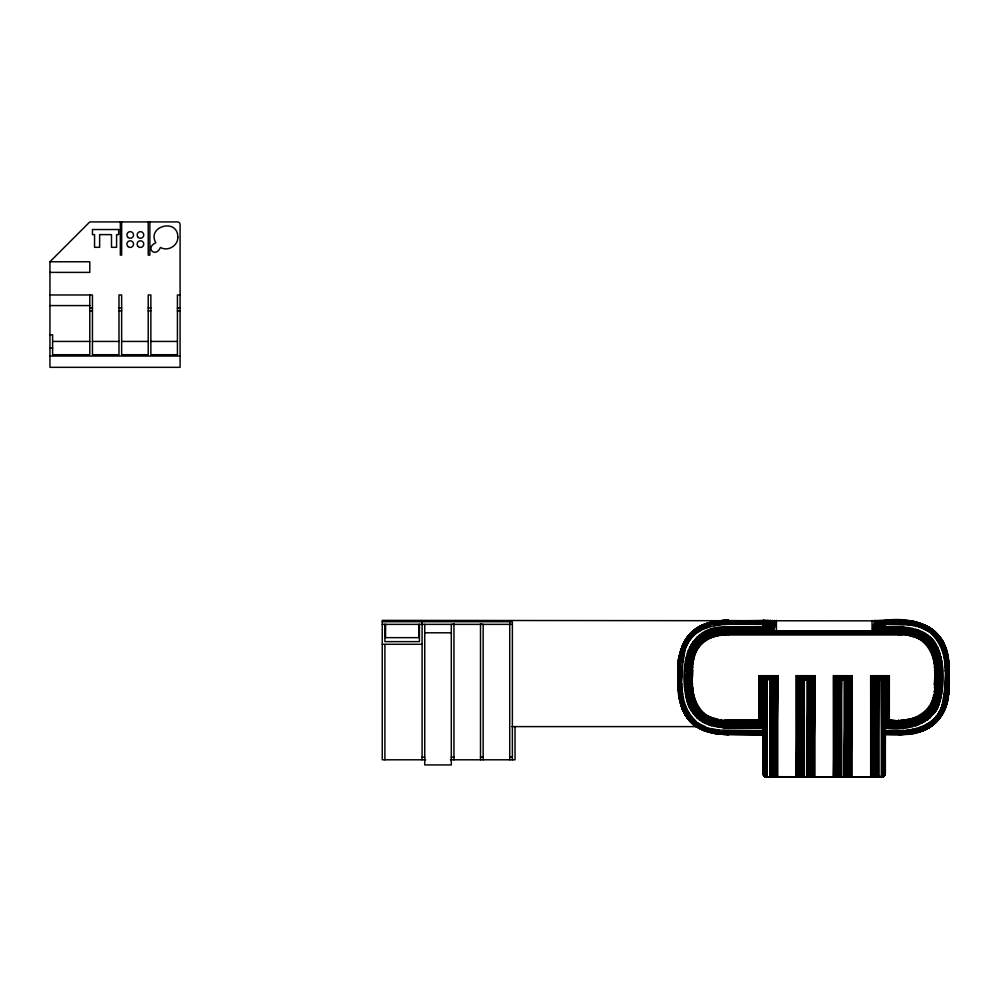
<?xml version="1.0" encoding="UTF-8"?>
<svg xmlns="http://www.w3.org/2000/svg" width="999" height="999" viewBox="0 0 999 999"><rect width="100%" height="100%" fill="white"/><g stroke="black" fill="none" stroke-linecap="round" stroke-linejoin="round"><path stroke-width="1.5" d="M681.143 703.708L678.858 689.023L678.858 665.921L678.683 689.035C677.759 670.217 676.323 647.664 690.721 633.054C700.549 623.176 715.184 620.354 728.621 620.379L728.621 623.438C692.057 619.705 676.373 652.147 681.056 684.115C676.872 711.713 701.186 735.564 728.621 731.942C691.733 736.688 675.361 702.859 680.394 670.841C676.798 643.019 700.811 619.018 728.621 622.602L763.149 622.627L728.621 621.94C691.246 617.457 674.263 651.435 679.482 684.115C675.724 712.412 700.336 737.025 728.621 733.266L763.149 733.266M693.855 707.167C686.475 690.921 687.699 671.403 690.809 654.445C688.111 670.716 686.763 688.373 692.27 704.233L689.472 705.419L688.049 704.357C678.221 672.577 684.153 624.113 727.484 627.035L763.149 627.097L728.621 627.959C695.704 624.987 680.931 655.332 685.888 684.115C682.742 708.428 704.307 729.994 728.621 726.847L763.149 726.847L728.621 726.585C704.432 729.37 683.378 708.303 686.151 684.115L685.014 689.76L686.251 692.831L685.464 694.005L686.95 697.102L686.176 697.939M689.46 691.832L689.223 663.124L693.181 663.423C693.431 645.092 711.388 633.179 728.621 634.989L898.588 634.989C927.834 632.005 938.685 659.228 934.44 684.115C937.674 710.464 912.749 724.362 889.297 719.967L889.297 675.711L870.703 675.711L870.703 777.072L775.361 776.685M686.151 684.115C684.24 708.303 704.445 728.508 728.621 726.585L763.149 726.81L728.621 726.223C696.291 728.171 682.23 699.4 687.012 670.841C684.727 647.24 704.869 626.673 728.621 629.445L763.149 629.645C742.157 631.243 715.634 624.575 698.226 640.409C690.446 648.363 687.787 660.014 688.224 670.841C685.476 647.752 705.531 627.697 728.621 630.431L763.149 630.569L728.621 630.606C712.062 629.407 694.08 638.723 690.521 655.943C693.93 638.723 712.299 629.894 728.621 631.093L724.774 631.356L728.621 631.568C691.008 628.796 685.002 666.795 690.346 695.641M690.147 667.045C685.489 692.956 696.603 726.448 728.621 722.177L761.425 722.227L761.837 678.371L761.787 722.602L728.621 722.389L761.425 722.227L761.787 678.333L775.137 678.333L774.762 777.072L774.762 678.696L762.15 678.696L762.15 722.964L762.424 678.97L762.15 722.964L728.621 722.964C706.555 725.049 687.337 706.405 690.047 684.115C685.726 657.192 697.714 629.757 728.621 632.267C698.538 629.52 686.063 658.378 689.785 684.115C687.075 706.518 706.405 725.361 728.621 723.189L762.449 723.264L720.966 722.989L713.298 721.515L705.794 718.531M690.446 687.899L690.446 667.07M775.087 777.072L775.499 677.971L775.499 777.072L777.759 777.072L777.759 675.711L759.165 675.711L763.149 679.695L763.149 773.089C763.373 780.157 773.463 776.073 777.759 776.81L875.087 777.072L874.949 679.695L874.787 777.072L874.687 679.695L870.703 675.711L870.778 777.072L871.777 676.785L871.79 777.072L872.402 677.409L872.452 777.072L872.814 677.809L887.199 677.809L887.549 721.715C912.237 726.186 939.485 712.412 936.2 684.115C940.858 659.015 928.146 629.77 898.588 633.241L728.621 633.279C699.05 629.732 686.388 659.053 691.021 684.115C688.373 705.719 707.03 724.375 728.621 721.728L761.325 722.127L761.425 677.971L760.913 721.715L728.621 721.728C698.925 726.111 685.988 695.791 690.559 670.841C688.136 649 706.78 630.344 728.621 632.779L898.588 632.779C927.522 628.433 942.282 659.39 937.112 684.115C940.633 713.398 911.975 727.409 886.625 722.639C906.63 726.011 933.815 719.33 936.45 695.529C938.298 676.56 941.795 652.172 924.912 638.648M693.181 663.423C688.598 689.697 694.967 723.276 728.621 719.967L759.165 719.967L759.228 675.761L777.697 675.761L776.66 777.072L776.673 676.798L759.165 675.711L759.165 719.967L763.149 723.95L728.621 723.95C693.768 727.122 684.352 695.254 688.348 666.595M762.449 678.995L762.424 723.226L728.621 723.239C698.338 726.598 684.74 696.815 689.51 670.841L689.36 684.115C688.761 668.468 687.911 648.651 702.172 638.523M767.132 679.695L767.132 777.072L764.46 776.348L763.236 774.175L763.149 734.577L719.642 734.14L709.502 732.317L698.913 728.084L705.656 731.118L719.642 734.14L763.935 734.577M764.035 775.811C768.006 776.41 761.663 776.061 763.149 773.164L763.236 679.695L763.261 774.163L765.034 776.673L764.51 679.695L764.847 776.585L767.132 777.072L767.057 679.695L766.046 776.972L767.132 777.072L765.296 776.785L765.396 679.695L765.783 776.935L767.132 777.072M763.286 774.45L763.398 679.695L763.423 774.837L764.697 775.511L764.41 774.824M765.022 774.824L763.386 774.799L763.873 679.695L763.873 775.748L764.148 679.695L764.148 776.073L764.51 679.695M763.873 679.695L763.723 775.511M771.54 777.072L771.553 679.695L770.916 777.072L773.438 777.072L773.526 679.695L773.526 777.072M769.792 679.695L769.792 777.072L772.09 777.072L772.052 679.695L772.414 777.072L772.452 679.695L773.051 777.072L773.076 679.695L773.301 777.072L773.326 679.695M724.799 723.301L762.911 723.713L762.874 679.407L774.05 679.407L774.013 777.072L774.213 679.245M774.762 678.696L774.462 777.072L774.25 679.208L762.674 679.208L762.699 723.513L728.621 723.513L763.149 723.95L763.011 679.557M774.462 777.072L774.5 678.97L762.424 678.97M759.228 675.761L776.673 676.798L775.998 777.072L776.011 677.459L775.586 777.072L772.926 776.685M812.674 777.072L812.674 677.971L798.975 678.333L798.563 777.072L798.601 677.971L812.786 677.859L812.674 777.072L813.186 677.459L798.051 677.409L797.464 777.072L797.414 676.785L814.934 675.711L814.934 777.072M800.574 777.072L800.424 679.695L800.424 777.072M801.023 777.072L801.048 679.695M802.559 777.072L802.572 679.695L802.11 777.072L802.097 679.695L802.047 777.072L801.685 679.695L801.648 777.072L800.798 679.695L800.773 777.072L800.586 679.695M803.221 679.695L802.597 777.072L803.184 679.695L803.221 777.072L804.245 679.695L804.307 777.072L804.307 679.695M808.728 777.072L808.728 679.695L808.091 777.072L808.066 679.695L806.967 777.072L806.967 679.695M810.514 679.695L810.501 777.072L810.264 679.695L810.226 777.072L809.952 679.695L809.952 777.072L809.64 679.695L809.602 777.072L808.728 679.695M813.174 777.072L813.848 676.798L813.835 777.072L814.934 675.711L796.34 675.711L800.324 679.695L811.088 679.557L799.862 679.22L799.862 777.072L799.862 679.22L811.4 679.245L811.2 777.072L811.238 679.407L799.887 679.245L811.4 679.245L814.884 675.761L796.34 675.711L796.34 777.072L797.414 676.785L813.573 677.072L813.174 777.072L813.186 677.459L798.089 677.459L798.089 777.072L798.551 677.921L812.674 677.971L812.262 777.072L812.312 678.333L798.975 678.333L798.975 777.072M811.65 678.995L811.4 777.072L811.438 679.208L799.625 678.995L799.612 777.072L799.625 678.995L811.675 678.97L811.65 777.072L811.95 678.696L799.337 678.708L799.337 777.072L799.612 678.97L811.95 678.696L811.95 777.072L812.274 678.371L812.262 777.072M849.849 777.072L849.962 677.859L836.151 678.333L835.738 777.072L835.788 677.971L849.962 677.859L849.849 777.072L850.374 677.459L835.226 677.409L834.652 777.072L834.602 676.785L851.023 676.798L851.011 777.072L852.122 675.711L852.122 777.072M837.037 777.072L837.037 679.22L848.413 679.407L848.376 777.072L848.576 679.245L837.037 679.22L836.787 777.072L836.812 678.995L849.125 678.696L849.125 777.072L849.45 678.371L836.151 678.333L836.151 777.072M837.249 777.072L837.462 679.645L833.528 675.711L833.528 777.072L834.602 676.785L850.748 677.072L850.361 777.072L850.374 677.459L835.276 677.459L835.264 777.072L835.726 677.921L849.862 677.971L849.45 777.072L849.487 678.333M837.424 777.072L837.374 679.557M841.495 679.695L841.495 777.072L841.42 679.695L840.396 777.072L840.409 679.695L839.784 777.072L839.784 679.695L839.285 777.072L839.285 679.695L839.235 777.072L838.86 679.695L838.823 777.072L837.974 679.695L837.949 777.072L837.761 679.695L837.599 777.072L837.512 679.695L848.276 679.557L837.037 679.22M845.903 777.072L845.903 679.695L845.279 777.072L845.254 679.695L844.155 777.072L844.155 679.695M847.689 777.072L847.689 679.695M833.603 777.072L833.528 675.711L852.122 675.711L848.226 679.595L837.412 679.595L848.139 679.695L848.226 777.072L848.376 679.445M848.85 678.97L848.825 777.072L849.125 678.696L836.525 678.708L836.513 777.072L836.787 678.97L848.85 678.97L848.576 777.072L848.226 679.595L837.462 679.645L848.139 679.695M848.576 777.072L848.613 679.208L836.812 678.995L836.787 777.072M937.524 696.565L938.186 692.494C936.962 718.993 907.504 727.959 885.364 723.913L889.235 720.029L889.297 675.711L885.314 679.695L885.401 723.863L902.447 723.713L914.023 721.665L902.422 723.301L886.013 723.264L902.397 722.864L887.037 722.227L887.037 677.971L873.338 678.333L872.914 777.072L872.964 677.971L887.037 677.971L887.137 722.127C912.474 727.21 939.897 712.899 937.074 684.115C942.007 658.466 928.608 628.796 898.588 632.267L724.824 632.367M898.588 722.964L886.313 722.964L886.001 678.995L873.963 678.97L873.975 777.072L873.963 678.97L886.313 678.696L886.313 722.964C902.696 724.2 924.038 723.476 932.829 706.842C939.634 692.132 938.585 675.037 937.05 659.29M874.6 777.072L874.55 679.557L885.351 679.645L885.201 774.163C882.629 778.109 884.252 776.71 885.314 773.089L885.451 679.557L874.412 679.407L874.437 777.072L874.774 679.695M875.249 777.01L877.497 777.01L877.584 679.695L876.96 777.072L876.935 679.695L876.46 777.072L876.048 679.695L876.011 777.072L875.411 679.695L875.386 777.072L875.161 679.695L875.536 776.685M881.33 777.072L882.129 777.022L882.429 679.695L882.679 776.935L883.091 679.695L883.166 776.785L883.591 679.695L883.591 776.598L881.33 777.072L881.33 679.695L882.129 777.022L881.255 777.072L884.864 775.286L885.064 679.695L885.052 774.787L883.591 776.598L882.267 776.51M883.441 774.824L885.077 774.799L885.164 734.577L885.314 773.089L884.927 775.187L884.877 679.695L884.864 775.286L882.542 776.31L884.202 776.073L884.315 679.695M885.164 774.45L885.226 679.695M873.338 777.072L873.338 678.333L886.675 678.321L886.675 722.602L902.384 722.602M887.199 677.809L887.137 722.127L898.588 722.065L887.549 721.715L887.549 677.459L887.936 721.34C902.384 722.826 920.154 722.527 929.719 709.652C938.548 697.327 936.288 681.256 936.775 667.057M898.588 632.779C928.783 630.144 941.383 658.041 935.801 684.115C939.447 710.838 911.937 726.66 888.211 721.053L888.211 676.798L889.235 720.029C912.574 726.735 938.773 709.789 935.526 684.115C940.708 659.24 927.821 630.169 898.588 633.641L724.862 632.979M935.701 687.836L935.701 667.12M936.862 670.841L936.862 684.115L937.074 667.045M937.074 687.911C937.074 672.489 939.822 653.821 927.759 641.658C920.116 634.003 908.928 632.255 898.588 631.768L724.799 631.868L728.621 631.768C706.243 629.595 687.374 648.463 689.56 670.841L689.647 667.02L689.273 687.961C688.86 671.266 686.4 649.762 701.535 638.199M702.384 633.141L704.969 636.226L717.07 632.392L728.621 631.256L902.422 631.668L898.588 631.73C917.457 630.032 936.875 643.194 937.249 663.186C938.411 682.055 940.896 707.617 921.528 718.668M918.88 634.153L906.98 631.106L885.314 630.756L902.809 631.056L914.959 633.091L924.175 637.437L931.143 643.818L936.3 654.52L938.186 666.982L937.999 692.469L935.151 704.357L937.986 692.032L938.561 666.62L936.525 654.445L931.23 643.756M937.936 666.995L938.186 687.974L936.338 700.499L937.761 691.808M902.921 726.073L885.314 726.223C900.611 727.16 918.556 727.497 930.319 715.871C941.957 704.108 941.47 686.151 941.32 670.841C944.704 637.961 913.935 623.101 885.314 628.146C901.81 627.959 922.102 627.584 933.128 642.32C943.031 655.544 940.808 673.051 941.358 688.498C942.744 719.829 912.199 732.567 885.314 727.934C904.37 728.021 926.935 726.073 937.636 707.879C944.917 688.024 945.504 663.923 936.288 644.605C926.173 626.997 903.246 625.973 885.314 627.022L902.946 628.496L885.314 629.233C900.424 628.933 918.193 627.996 929.807 639.647C941.233 651.286 940.758 669.018 940.696 684.115C944.155 716.171 912.924 730.843 885.314 726.835L902.971 726.885L904.232 727.734L907.304 726.498L908.478 727.272L911.575 725.798L912.412 726.573M885.314 733.853C902.459 734.04 922.601 734.228 935.713 721.266C948.813 708.166 948.451 687.999 947.739 670.841C950.836 633.915 918.406 616.146 885.314 622.602C902.022 622.964 921.765 622.065 934.589 634.865C947.339 647.689 946.715 667.407 946.153 684.115C950.598 720.941 917.182 736.688 885.314 732.342L898.588 732.692M936.051 633.403C949.187 646.59 948.9 666.845 948.351 684.115C948.825 666.907 948.9 646.703 935.913 633.553C922.764 620.466 902.534 620.741 885.314 621.078L903.521 620.891L382.255 620.379L382.255 759.802L425.624 759.802M884.652 734.577C903.171 735.227 925.736 735.202 938.71 719.455C950.973 704.582 949.025 683.84 948.675 665.921C950.037 630.107 916.657 615.734 885.314 620.379L885.164 631.006L885.226 620.379L884.989 631.006L885.002 620.379L884.739 631.006L884.902 620.379L884.477 631.006L884.365 620.379L884.053 631.006L883.815 620.379L883.815 631.006L883.64 620.379L883.203 631.006L882.991 620.379L882.991 631.006L882.766 620.379L882.267 631.006L881.98 620.379L881.98 631.006L881.705 620.379L881.106 631.006L880.893 620.379L880.906 631.006L880.506 620.379L879.782 631.006L879.545 620.379L879.557 631.006L878.945 620.379L878.196 631.006L877.859 620.379L877.859 631.006L876.997 620.379L876.273 631.006L875.661 620.379L874.05 631.006L874.674 620.379L872.04 631.006L872.04 620.379M949.025 668.855L948.463 694.455L948.538 665.921L944.929 666.121C947.239 683.915 947.601 705.794 934.265 719.817C921.515 732.392 901.91 731.855 885.314 731.718L903.383 731.83L885.314 731.53L903.371 731.405L908.004 730.069M946.165 670.841C949.412 643.381 926.073 620.004 898.588 623.276L898.588 620.379C917.094 619.492 938.298 627.572 944.954 646.216C950.099 659.69 949.45 675.524 948.538 689.048C948.226 633.304 950.524 685.314 947.514 698.925M687.012 670.841C683.965 646.79 704.969 626.835 728.621 628.733L763.149 628.733L724.312 629.245L763.149 629.233L728.621 629.233M689.76 663.186L689.447 687.949M690.147 687.911L689.884 667.032L689.647 687.936M680.918 666.033L681.056 670.841L678.171 670.841C681.643 625.399 675.699 691.845 679.407 698.513C681.168 708.853 686.101 719.168 694.817 725.361L696.59 721.79C676.997 704.258 680.631 673.651 685.002 650.324C694.617 617.207 738.024 624.825 763.149 624.288L728.621 623.276C701.036 619.068 677.172 643.418 680.794 670.841L680.531 666.008M763.398 679.695L763.261 774.163L763.149 734.577L728.621 734.49L713.823 733.041M765.783 776.935L766.008 679.695L766.046 776.972L764.872 776.598L764.922 679.695L764.922 776.623L766.033 776.985M773.863 777.072L774.462 678.995M797.427 777.072L797.714 677.072L813.573 677.072L798.051 677.409L812.786 677.859L798.451 677.809L798.089 777.072M811.4 679.245L800.286 679.645L800.074 777.072L800.074 679.432L800.236 777.072L800.236 679.595L811.051 679.595M810.701 679.695L810.713 777.072L810.863 679.695L800.286 679.645M834.615 777.072L834.889 677.072L850.748 677.072L835.226 677.409L849.962 677.859L835.626 677.809L835.264 777.072M871.79 777.072L872.077 677.072L887.924 677.072L888.211 721.053L902.322 721.228M873.963 678.97L873.688 777.072L873.7 678.708L886.313 678.696M884.839 775.349L884.727 734.577L884.952 774.025M948.788 663.848C947.801 650.986 943.243 637.412 932.404 629.607L930.618 633.166C950.211 650.749 946.59 681.306 942.219 704.632C935.626 728.895 906.468 732.567 885.314 730.719L898.588 731.53L903.321 730.456L903.521 734.39C926.535 735.501 947.939 717.569 948.451 694.005L944.579 693.331M937.861 684.115L937.861 670.841L937.774 687.949L938.186 670.841M940.546 688.461L940.309 670.841C940.271 685.863 941.008 703.533 929.557 715.109C917.994 726.635 900.324 725.686 885.314 725.674L898.588 725.836L885.314 726.186C900.411 726.323 918.143 726.748 929.782 715.346C941.395 703.721 940.646 685.951 939.984 670.841C943.493 639.522 912.562 624.063 885.314 629.645C901.26 629.382 921.078 629.183 931.83 643.306C940.534 654.957 939.647 670.391 939.197 684.115C942.144 715.821 912.824 729.432 885.314 724.425C906.056 727.347 934.527 721.415 937.824 696.628C939.822 676.223 942.994 648.413 922.477 635.926M906.967 631.243L885.314 630.531L902.859 630.132L885.314 630.007C901.223 629.932 920.928 629.22 931.642 643.443C941.208 656.331 939.023 673.363 939.072 688.373M902.884 629.57L898.588 629.645C930.668 626.922 944.18 656.256 939.747 684.115C941.345 716.583 913.935 729.233 885.314 724.675L902.834 724.6L885.314 724.949L902.884 725.386L885.314 725.274C902.497 726.048 924.724 725.661 934.265 708.441C937.674 702.322 939.147 695.341 939.572 688.398C941.845 683.004 935.426 666.957 942.257 666.408L942.269 688.561M937.949 635.202C924.949 620.616 903.371 620.104 885.314 621.378C919.117 617.345 950.861 632.567 947.789 670.841C952.372 704.632 936.7 736.4 898.588 733.316L903.471 733.453L885.314 733.578M688.523 688.348L688.898 662.449M728.621 633.279C707.292 631.418 688.736 649.225 691.42 670.841L691.121 667.095L690.771 687.886M775.998 777.072L776.398 677.072L760.526 677.072L760.251 721.053L728.621 721.053C695.379 724.4 688.361 693.606 690.771 667.082M872.452 777.072L872.914 677.921L872.914 777.072M936.2 670.841L936.088 687.861L936.088 667.095M936.775 687.899L936.45 667.07M937.624 691.795L937.774 667.007M939.16 650.599L937.736 649.55L934.939 650.724L937.999 662.499L938.561 688.336L938.698 666.62L937.661 658.391M939.697 670.841L939.31 666.583L939.31 688.386L939.859 666.545L938.236 666.645L938.561 688.336M940.196 670.841L940.146 684.115L940.184 666.533L939.859 688.411M898.588 731.942L885.314 731.942C902.122 732.979 921.952 733.066 934.839 720.391C947.639 707.504 947.127 687.662 946.827 670.841C950.486 633.878 917.794 617.632 885.314 622.602C902.234 622.002 922.164 621.378 935.114 634.34C947.914 647.29 947.576 667.207 947.327 684.115C951.485 721.453 917.931 737.974 885.314 733.216M947.664 688.998C948.126 670.404 950.074 648.151 935.738 633.716C922.639 620.716 902.472 620.966 885.314 621.103C902.497 620.479 922.876 619.068 936.275 633.179M902.309 633.728L728.621 633.903C697.901 630.556 686.001 662.624 692.894 687.774L688.948 687.974L688.661 666.62L688.536 670.841M765.396 679.695L764.922 776.623L766.183 776.51M839.784 777.072L840.371 679.695M876.96 777.072L877.547 679.695M937.736 670.841L937.661 684.115L937.561 667.02M935.539 670.841L934.977 663.448L933.478 659.952L937.362 659.228L938.423 670.841L938.186 687.974L938.261 666.982L937.362 659.228L933.216 647.227L925.574 638.423L927.984 635.264L923.8 633.616L922.352 631.793L919.917 631.705L919.13 630.381L915.833 630.232L914.959 633.091L906.505 631.443L885.314 630.918L885.301 620.379L885.314 631.006L902.809 630.981L720.267 631.243M906.006 635.389L906.305 631.43L898.588 631.093C911.862 630.694 926.972 635.127 933.466 647.727C937.137 654.832 938.498 662.899 938.423 670.841C942.694 674.375 932.779 693.356 940.958 692.844L941.82 693.493L940.259 697.127L937.162 696.503M944.929 708.791L942.107 707.667L942.219 704.632L943.655 703.096L943.83 698.226L947.751 699.038L948.463 694.005C947.289 706.443 941.732 718.793 931.43 726.136L934.065 724.125C945.603 714.485 949.162 698.513 949.05 684.115C949.3 667.557 949.887 648.339 938.186 635.014L934.465 631.256M850.361 777.072L851.023 676.798L833.528 675.711L852.06 675.761M938.323 692.507L939.072 666.595L939.197 684.115L939.147 670.841M948.9 689.447L948.863 665.908L946.577 650.986M723.751 733.191L728.621 733.016C690.746 736.101 674.999 704.47 679.882 670.841C675.886 642.669 700.561 618.294 728.621 621.94L763.149 621.74L728.621 621.64C699.999 617.394 675.786 642.569 678.933 670.841C675.274 642.195 700.049 617.582 728.621 621.078L763.149 621.103L723.713 620.891L713.898 622.04M724.899 721.228L760.526 721.34L760.913 677.459L760.251 721.053L728.621 720.903C696.465 724.025 687.974 693.094 691.508 667.12M760.913 721.715L724.887 721.615L760.913 721.715L761.325 677.859L775.599 677.859L775.836 777.072M796.478 777.072L797.414 676.785M833.653 777.072L834.602 676.785M870.841 777.072L871.777 676.785M947.364 665.983C947.239 684.34 949.162 706.368 935.089 720.641C922.139 733.428 902.222 733.166 885.314 732.692L903.446 732.891M770.891 679.695L769.917 777.072L770.891 679.695L770.429 776.685M776.66 777.072L777.759 675.711L773.775 679.695L773.438 777.072M807.092 777.072L808.066 679.695M813.835 777.072L814.884 675.761M840.396 777.072L841.358 679.695M844.28 777.072L845.254 679.695M878.546 679.695L877.584 777.072L880.331 776.685M878.67 679.695L878.67 777.072L878.596 679.695L878.021 776.685M938.898 670.841L938.698 688.348L938.873 666.608L938.873 688.361M678.433 664.16L678.171 670.841C680.756 645.516 673.9 669.093 681.343 666.058C676.373 700.012 688.686 734.602 728.621 731.693L763.149 731.693L723.838 731.405L723.688 734.39L713.711 733.278L714.522 729.357L709.64 729.183L694.705 721.44M690.509 670.841L690.346 684.115L690.147 670.841M690.509 684.115L691.021 670.841M691.845 670.841L691.508 687.849M763.523 774.824L763.149 773.089L763.785 773.089M936.7 684.115L936.712 670.841M941.308 684.115L941.358 666.458L942.207 665.209L940.971 662.137L941.745 660.951L940.271 657.854L941.046 657.03M684.939 666.408L684.877 670.841L685.863 666.458L684.952 665.996L686.251 662.112L685.401 661.463L686.95 657.829L690.059 658.466M678.608 670.841L679.844 656.056L682.629 646.303M763.149 724.675L728.621 724.675C693.706 727.409 683.778 695.529 688.149 666.583M688.149 688.361L688.224 684.115M937.437 684.115L937.337 667.032L937.337 687.924L937.437 670.841M947.951 693.955L948.163 665.946M947.789 684.115L947.926 665.958L948.363 689.035M678.433 665.908L678.321 670.841L678.683 665.921M679.844 665.983L679.732 670.841L679.557 665.958M728.621 720.903L759.228 720.029L760.251 676.798L759.165 719.967M938.173 684.115L937.936 687.961M946.303 688.923L947.164 670.841L947.277 684.115L947.489 670.841L947.364 688.985M948.163 689.023L948.288 684.115C951.947 712.849 927.159 737.225 898.588 734.015L914.497 733.079M678.546 665.908L678.408 670.841C678.234 656.468 681.655 640.409 693.144 630.831L695.217 634.303M941.358 666.458L940.933 688.473M948.363 665.933L948.675 689.048C949 672.265 950.436 653.97 941.37 639.26L938.024 641.395L940.084 642.956L940.334 645.529L942.132 647.34L941.707 648.863L943.68 651.935L946.553 651.123L947.714 656.043L943.768 656.331M679.844 688.973L679.482 684.115C675.112 712.737 700.386 736.962 728.621 733.815C715.396 733.828 701.011 731.081 691.308 721.415M724.3 628.883L763.149 628.783L728.621 628.371C704.432 625.586 683.366 646.653 686.151 670.841C684.228 646.653 704.445 626.448 728.621 628.371L763.149 628.121L728.621 627.959L724.2 627.172L724.425 631.193L763.149 631.006L763.298 620.379L763.236 631.006L763.473 620.379L763.461 631.006L763.723 620.379L763.561 631.006L763.985 620.379L764.098 631.006L764.41 620.379L764.647 631.006L764.647 620.379L764.822 631.006L765.259 620.379L765.471 631.006L765.471 620.379L765.696 631.006L766.196 620.379L766.483 631.006L766.483 620.379L766.757 631.006L767.357 620.379L767.569 631.006L767.557 620.379L767.944 631.006L768.681 620.379L768.918 631.006L768.905 620.379L769.517 631.006L770.266 620.379L770.604 631.006L770.604 620.379L771.465 631.006L772.19 620.379L772.801 631.006L774.412 620.379L773.788 631.006L776.423 620.379L776.423 631.006M763.149 630.007L724.337 629.57L763.149 629.695L728.621 629.745C705.169 626.985 684.765 647.377 687.524 670.841C685.227 647.489 705.232 627.272 728.621 630.007L763.149 630.007L724.387 630.556L763.149 630.756L724.4 630.731M686.251 662.112L689.223 662.487L688.698 670.841L688.761 666.62L685.863 666.458M682.28 646.166L685.876 639.21L690.833 633.029L683.041 644.355L679.482 655.993L682.28 646.166L685.102 647.29L685.002 650.324L683.553 651.86L683.391 656.743L679.52 656.006L678.771 660.951L681.018 649.675L686.201 638.598L693.905 630.219L699.35 626.798M686.663 688.448L686.675 666.508M689.485 649.512L692.282 650.699L690.921 654.482L688.024 653.596L688.161 650.299L689.485 649.512L689.572 647.077L691.408 645.641L693.044 641.445L696.203 643.856L693.993 647.115L691.408 645.641L691.183 644.168M937.724 705.444L937.636 707.879L934.165 713.511L931.006 711.101L934.927 704.27L937.724 705.444L939.048 704.657L939.197 701.36L936.288 700.474M678.858 670.841L679.058 665.933M687.524 684.115C684.765 707.579 705.157 727.984 728.621 725.224C705.157 727.384 685.351 707.579 687.524 684.115C684.078 707.879 705.219 728.009 728.621 725.724L763.149 726.198L724.287 726.073M938.273 687.974L938.423 684.115L938.273 687.974L934.365 687.437M939.747 684.115L939.572 688.398L939.784 670.841M723.688 734.39L763.149 734.327M763.149 732.854L728.621 732.854C700.861 736.138 675.998 712.212 680.394 684.115M690.047 684.115L689.884 687.936L689.51 670.841M947.04 666.008L947.04 688.96M688.323 670.841L688.523 666.608M937.999 692.469L938.198 688.323L941.358 688.498L942.257 688.96L940.958 692.844M688.636 670.841L688.848 666.633M689.26 670.841L689.447 667.007M686.513 684.115L687.025 688.423L687.225 684.115L687.349 688.411L687.649 666.558M901.91 635.064L902.447 631.243L898.588 631.081L902.447 631.168M903.496 621.266L903.133 624.475L898.588 624.288L903.371 623.551L885.314 623.264L903.421 622.752M948.8 684.115C949.537 704.495 940.171 727.347 918.443 732.105M680.531 688.935L680.794 684.115L680.918 688.91M716.246 722.689L715.609 725.786L719.243 727.347L719.904 726.498L723.776 727.784L724.425 723.726L712.25 721.865L711.3 725.674L723.776 727.784L763.149 727.934L724.263 726.46M907.317 628.471L903.433 627.172L902.796 631.243L906.942 631.43L907.966 627.609L911.6 629.17L910.963 632.267M946.69 666.021L946.153 684.115L949.05 684.115M684.814 685.264L684.877 684.115L692.769 684.115M942.257 666.408L941.483 684.115L942.407 669.705M679.882 670.841C676.61 642.856 700.524 618.631 728.621 622.265L723.776 622.065L763.149 622.152M689.273 667.007L689.185 684.115L689.223 662.487L690.883 654.47M689.347 691.845L689.922 695.716L692.782 695.179L694.567 698.576L690.759 699.637L689.21 692.457L688.948 666.982L691.932 667.145C694.58 675.012 689.485 683.728 693.206 691.408L689.273 691.845L688.636 684.115L689.697 696.54M935.289 687.811C932.641 679.944 937.736 671.228 934.015 663.561L937.949 663.111L938.448 688.336L938.561 666.62L938.511 670.841M691.121 687.861L691.932 667.145L692.844 667.532M685.888 670.841L686.276 666.483M898.588 620.466L908.928 620.978L885.314 620.479C902.309 620.167 921.915 619.692 935.339 631.955M915.833 630.232L915.921 629.283M940.184 688.436C946.028 659.278 933.391 625.624 898.588 628.733L902.909 629.245M723.813 731.83L728.621 731.693L728.621 734.577L713.786 733.229L704.033 730.244M723.288 734.427L728.621 734.577L718.293 733.99L719.405 730.107L763.149 730.594L728.621 731.53M923.064 625.012C920.304 624.013 906.905 616.333 907.804 624.85L885.314 624.363L898.588 624.288M686.513 670.841L687.025 666.52M719.904 726.498L720.279 723.438L716.208 722.864M908.478 620.978L923.176 624.712L922.402 628.433L932.517 633.516M689.447 663.149L692.344 651.635M687.999 643.381L688.398 640.821L685.876 639.21L687.412 637.05L690.958 638.811L691.296 636.912M944.892 708.778L944.18 710.614C953.695 679.295 944.892 712.387 941.333 715.746L938.823 714.135L939.21 711.575M689.035 662.462L691.945 650.549M689.223 662.924C690.059 647.901 701.148 634.377 716.233 632.092L714.809 628.383M936.475 699.587L937.986 692.032M684.952 688.548L685.739 684.115L685.863 688.498L684.952 688.548L684.877 684.115M938.173 719.992L935.913 718.044L936.263 716.146L939.834 717.931L939.21 718.843M885.052 774.437L884.952 734.577L885.226 774.188M906.305 631.48L910.176 632.055L909.452 635.913C923.925 635.464 934.29 649.962 934.977 663.448L933.853 662.025M700.499 630.556L699.288 626.685L692.782 631.231C702.584 622.727 716.046 620.491 728.621 620.379C717.744 620.516 706.38 622.065 697.052 628.059L699.175 631.405L700.749 629.345L703.308 629.095L705.119 627.297L706.643 627.722L709.715 625.749L708.903 622.877L721.628 620.641M926.71 724.4L927.921 728.271L932.367 725.386L929.507 722.614L928.571 724.375M710.127 638.149L710.364 637.037L707.579 639.348L705.506 635.963L709.69 634.028M917.094 716.807L917.969 720.741L910.976 722.864L911.575 725.798M941.358 688.498L942.344 684.115L934.44 684.115M686.201 638.598L681.018 649.675L679.52 656.006L680.694 651.048L683.553 651.86L683.965 653.97M684.49 641.47L687.15 642.919L686.213 647.027L685.102 647.29M938.161 719.979L942.619 713.436L940.059 712.037L940.996 707.929L942.107 707.667M690.334 659.352L691.221 655.506M936.163 699.487L937.05 695.641M708.378 630.269L707.329 631.693L708.491 634.44L712.299 633.129L711.675 629.183M915.546 725.786L915.796 724.737M680.007 656.093C682.305 636.713 699.712 622.34 718.818 621.478M947.214 698.863C945.079 712.462 936.225 725.199 923.014 729.969L913.386 733.278L913.111 729.295M947.701 698.963L946.528 703.92L943.655 703.096L943.243 700.986M706.967 638.623L705.269 640.746L703.758 640.671L701.947 638.224L696.091 644.268L698.426 645.991L697.777 648.676L696.403 649.2L693.731 647.752L698.751 640.983L705.531 636.001M918.83 724.7L919.879 723.264L918.73 720.516L917.532 720.928C927.209 717.507 934.29 708.89 936.687 699.013L931.23 710.764L928.783 708.965L929.445 706.281L930.818 705.756L933.491 707.205L928.471 714.023L917.969 720.741L906.93 723.526L907.304 726.498M689.785 638.811L689.148 641.395L688.398 640.821M937.437 716.146L938.073 713.573L938.823 714.135M936.65 700.586L937.661 696.603M882.766 776.073L884.315 776.073L884.003 679.695L883.965 776.373L870.703 776.985L873.089 776.685M724.075 730.481L723.838 731.405L728.621 730.594M682.155 684.115L678.171 684.115L678.771 693.98L682.267 708.741L685.089 707.617L685.501 706.106L683.541 703.034L680.619 703.845C683.291 713.873 689.71 723.026 698.888 728.071C718.144 737.299 690.147 724.725 688.623 719.592C696.191 728.446 707.379 732.829 718.743 733.978M714.11 625.661L713.835 621.728L708.89 622.827M918.393 622.901L917.569 625.774L919.105 627.21L926.51 629.37L927.946 626.748L913.511 621.69L912.699 625.599L917.569 625.774L907.804 624.85M935.014 703.383L936.288 699.537M692.557 650.112L690.521 655.943L694.53 656.43L694.817 652.609L695.379 653.758M680.843 703.783L684.814 714.098L687.349 717.894L690.134 715.034L688.373 714.098M946.478 651.148C944.305 648.039 942.844 634.178 937.462 638.848L937.087 639.922L938.848 640.871M873.014 776.935L775.399 776.822L777.759 776.985M763.461 773.089L763.336 734.577M697.327 636.838L693.793 642.02M711.3 725.674L708.091 724.575L707.292 723.251C708.491 716.445 723.588 727.572 728.621 723.95L720.267 723.526M929.894 718.119L933.428 712.936M884.053 774.824L883.216 776.51L881.205 777.072L883.091 776.81L881.405 777.072M690.833 633.029L692.944 635.139L692.032 637.549L689.035 634.964L689.76 634.115M884.477 774.824L882.542 776.31M936.375 721.927L934.265 719.817L935.176 717.407L935.913 718.044M940.271 657.854L937.337 658.453C935.289 647.827 928.383 637.936 917.931 634.203L916.47 637.924L920.229 638.611L920.753 639.984L923.438 640.646L925.211 638.249L921.677 635.951M703.945 730.456L704.819 726.523L700.711 725.586C697.127 733.753 683.816 713.823 682.267 708.741M703.046 642.419L703.758 640.671L701.573 643.806L696.603 638.798L699.3 635.239L701.61 638.286M924.175 712.537L923.463 714.297L925.261 716.733L926.148 716.071L922.202 718.743L924.837 721.815M934.664 704.844L936.488 699.587L932.679 698.526L932.404 702.347L935.226 703.458L933.441 707.18M712.262 721.815L701.635 716.545L699.799 718.955L696.765 717.619L690.921 710.364L694.018 707.779L696.141 711.088L693.031 713.448L696.578 716.133L696.765 717.619C700.936 721.016 705.731 724.937 711.388 724.725M725.311 719.892L724.774 723.8L728.621 723.95M935.064 650.674L933.203 647.177L936.288 644.605M919.917 631.705L918.743 634.502L913.486 632.742L917.931 634.203M708.478 720.454L701.985 716.758L704.158 713.423L700.911 711.85L696.578 716.133L694.617 715.421M923.438 640.646L923.064 641.533L926.31 643.119L928.521 640.933M723.401 624.512L723.688 620.566L718.768 620.978L718.543 624.949M903.371 731.405L903.808 730.444M692.494 651.698L694.205 648.014M933.153 707.03L934.877 703.321M693.631 635.826L694.73 633.491M934.44 723.726L932.492 721.465L933.59 719.13M692.17 650.649L693.93 647.077M935.276 704.407C927.447 724.225 903.433 725.636 885.314 724.213M878.521 777.072L879.22 776.685M698.651 630.581L697.702 632.342L694.854 629.57M921.415 636.425L920.229 638.611L918.268 638.673M936.138 655.406C932.292 638.536 914.697 630.282 898.588 631.256L728.621 631.256M882.154 777.01L766.308 777.01L767.057 679.695L766.32 777.022L767.619 777.072L764.897 775.811M885.314 730.594L898.588 730.594L898.588 734.577L900.574 734.552L908.453 733.94L908.678 730.007M704.919 718.706L712.162 722.177L720.229 723.85M922.314 636.213L923.8 633.616L925.261 633.403M695.341 634.203L696.628 631.967M930.581 722.989L931.88 720.754M684.702 641.583L686.038 639.323M713.211 637.025L713.91 635.851L710.714 637.936C704.033 632.941 720.316 631.393 709.265 634.265M914.01 717.931C915.746 725.724 903.883 722.801 898.588 724.038L902.821 724.225M715.097 726.635L715.609 725.786M911.6 629.17L912.124 628.321M694.055 647.939L696.291 644.417M933.278 707.092L928.383 713.885M930.618 632.005L928.046 631.356L930.219 628.096L930.831 628.421M696.59 722.964L699.175 723.601L697.002 726.872L699.275 728.209L693.905 724.75M693.718 646.952L695.766 643.531M686.151 639.397L689.185 635.089M941.058 715.571L934.227 723.488M699.799 718.955L699.238 719.692L703.421 721.34L704.869 723.164L707.292 723.251M906.268 722.976L902.447 723.776L885.364 723.913L902.447 723.776L914.11 721.99L921.702 719.005L920.254 716.333L921.952 714.223L923.463 714.297L925.636 711.151L930.606 716.171L927.921 719.717L925.536 716.57M884.315 776.073L884.627 679.695M714.635 718.343L713.723 722.215L707.891 720.192L698.726 713.998L705.544 719.018L713.149 722.04L709.278 720.754L710.751 717.032L706.992 716.345L706.455 714.972L703.783 714.31M912.587 636.625L913.248 635.839L909.627 635.002L898.588 633.903M932.404 629.607L936.375 632.941L934.29 635.164L932.979 635.189M696.428 644.517L705.769 636.438L717.107 632.554M928.196 713.711L930.931 710.539M928.471 714.023L931.23 710.764M692.769 723.688L695.329 720.704L692.931 719.792L690.809 721.902M934.415 631.318L931.88 634.253L934.29 635.164M931.105 711.176L922.314 718.843M724.038 635.139L724.924 634.153L724.762 631.168L728.621 631.006L724.412 630.981L728.621 630.756M898.588 721.066L902.297 720.816L903.171 719.817M703.458 633.591L705.257 631.593L707.329 631.693L711.163 629.345L711.425 630.219M923.75 721.365L921.952 723.363L919.879 723.264L916.058 725.611L914.909 721.827L905.269 723.651M689.098 635.014L690.896 633.079M689.285 635.177L691.071 633.254M716.37 636.201L717.557 635.002L714.173 636.775L713.111 632.979L728.621 630.856L716.221 632.017M910.838 718.756L909.652 719.954L910.201 722.889L917.956 720.691M49.95 261.763L89.785 221.928L177.422 221.928A2.66 2.66 0 0 1 180.082 224.588L180.082 367.332L49.95 367.332L49.95 261.763L89.785 261.763L89.785 272.39L49.95 272.39M928.283 641.133L925.161 638.311L928.446 640.971M902.434 723.463L885.763 723.513L902.409 723.101M925.661 729.432L918.318 732.13L917.507 729.208L920.566 727.235L922.089 727.659L923.913 725.861L926.473 725.611L928.046 723.551L930.131 726.835L927.909 728.234M690.971 633.166L692.894 631.368M692.794 631.243C700.087 624.737 710.127 621.915 719.642 620.854M683.541 703.034L684.315 702.334M942.906 652.622L943.68 651.935M925.124 716.545L928.296 713.81M689.01 719.967L686.613 716.957L689.023 719.967L692.082 717.519M719.405 730.107L715.259 729.507L714.347 730.294L719.193 730.069M911.962 625.449L912.874 624.675L908.029 624.887M937.462 638.848L935.226 637.549L938.061 635.114L939.709 637.175M687.349 717.894L683.216 710.988L680.631 703.983M701.985 716.758L696.678 711.675L693.743 707.23L697.14 705.157L694.829 702.384L692.045 703.483L689.098 690.796M933.466 647.727L930.081 649.8L932.392 652.572L935.401 651.897L928.421 640.996L931.043 643.893L934.19 641.508L930.643 638.823L930.456 637.35L927.409 636.001M692.831 631.293L697.152 628.221M692.994 631.48L695.054 629.832M934.315 723.588L930.069 726.735M719.817 635.576L721.228 634.452L720.903 631.555L721.952 631.306M907.404 719.38L905.981 720.504L906.318 723.401M696.053 710.764L698.451 708.99L698.526 707.479L696.415 705.781M931.018 644.305L928.77 645.966L928.695 647.477L930.806 649.175M932.367 725.386L923.213 730.481M701.46 638.086L704.782 635.901M765.921 776.31L764.71 776.498M702.085 638.411L705.619 636.163M688.336 712.237L684.465 713.448L685.838 715.709L689.185 713.573L687.137 712L686.887 709.44L685.089 707.617M924.937 716.295L914.023 721.665M921.702 719.005L925.236 716.695L914.06 721.802M881.98 776.685L879.894 777.072L881.255 776.685M697.077 628.096L704.732 624.175M697.227 628.334L699.475 627.01M929.994 726.623L918.256 731.905L908.428 733.79M942.744 641.508L938.873 642.719M711.538 717.369L710.389 717.931L714.223 718.206L713.96 719.118L717.769 719.043L717.045 722.901L720.704 723.513M915.683 637.599L916.82 637.025L912.999 636.75L914.06 632.916L910.176 632.055M704.907 636.126L708.466 634.377M922.364 718.93L918.793 720.691L922.252 718.731M922.089 730.918L923.126 730.257L913.323 732.916M715.646 629.158L718.731 627.684L719.917 628.471L720.291 631.43L712.287 633.079L716.233 632.092M699.4 626.897L704.083 624.7M719.917 628.471L722.989 627.222L728.621 628.371M942.132 647.34L944.954 646.216M714.572 625.586L719.105 623.95M908.116 731.006L912.649 729.37M716.196 631.905L708.303 633.99M724.924 634.153L724.974 635.102L728.621 634.053L721.34 635.414L721.228 634.452L717.744 635.951L717.007 632.067L720.891 631.48M885.364 723.913L902.447 723.8L902.297 720.816L909.477 719.005L909.652 719.954L913.049 718.181L913.298 719.105L916.508 717.032L916.857 717.919L919.629 715.609L920.254 716.333M708.928 622.951L704.045 624.6L705.119 627.297M704.133 624.825L718.768 621.053L763.149 620.466M709.29 634.34L720.916 631.668M690.759 699.637L690.034 695.704M936.425 655.332L932.654 656.393L934.427 659.777L933.228 658.591M690.921 710.364L689.385 707.479L689.472 705.419L687.125 701.585L690.871 700.461L694.018 707.779L699.5 714.71L705.544 719.018L706.992 716.345L708.94 716.283M935.838 645.679L937.836 647.477L937.736 649.55L940.084 653.383L936.525 654.445M719.218 624.899L723.85 623.551L728.621 624.288L763.149 624.363M925.224 629.745L926.51 629.37M700.711 725.586L701.997 725.224M888.211 721.053L898.588 720.903L902.247 719.854L902.297 720.816M946.078 651.261L944.604 646.353M879.507 777.01L880.943 777.01M882.417 776.985L883.041 776.835M713.111 632.979L717.007 632.067M902.284 634.153L898.588 634.989L898.588 627.022L885.314 627.097M759.228 720.029L728.621 719.967L724.924 720.816L760.526 721.34M686.95 697.102L689.984 696.49L690.908 700.436M715.259 729.507L709.64 729.183L708.815 732.105L704.732 730.781L713.786 733.229M937.224 658.478L936.3 654.52M898.588 724.425L885.314 724.4L898.588 724.35L911.013 723.051M913.286 732.742L903.496 733.89L885.314 734.115L903.508 734.203L898.588 734.49L885.314 734.327M925.136 643.281L926.31 643.119L925.623 643.793L928.77 645.966L927.01 645.254M702.072 711.675L700.911 711.85L701.598 711.163L698.451 708.99L700.199 709.702M701.947 721.553L703.421 721.34L704.907 718.743L698.688 714.023M686.251 692.831L689.21 692.457L688.698 684.115L688.985 688.323L685.863 688.498M937.999 662.499L940.971 662.137M944.48 660.751L948.451 660.976L948.613 661.862M683.304 711.188L679.37 698.526L678.259 684.115L678.771 693.98L682.742 694.205M933.466 642.07L934.54 641.945M692.682 713.011L693.756 712.899M723.825 623.139L763.149 623.239L728.621 623.276L763.149 624.288L728.621 623.438L723.825 623.139L728.621 622.652L723.788 622.389M720.291 631.43L728.621 630.918M898.588 725.224L902.846 724.837L885.314 724.949M898.588 722.639L902.372 722.302M898.588 734.327L908.416 733.653M900.574 734.552L918.318 732.13L898.588 734.577M720.953 631.98L906.268 631.805M720.903 631.555L728.621 631.093L724.774 631.243M898.588 633.641L902.334 633.341M723.751 621.765L763.149 621.74M898.588 633.241L902.347 632.979M902.359 721.977L887.037 722.227L886.675 678.321M885.314 624.288L898.588 623.438M902.422 723.301L885.589 723.676L902.796 723.763L903.021 727.784L885.314 727.934L899.724 727.934M678.171 684.115L678.346 689.048L682.28 688.848L681.218 684.115L681.218 670.841M948.788 665.908L948.9 670.841L948.863 665.908M938.423 670.841L938.186 666.982L934.327 667.182L935.376 670.841L935.526 684.115M898.588 723.713L902.447 723.613L885.401 723.863M934.04 691.545L937.999 691.845M902.372 632.654L898.588 632.005L724.812 632.092L728.621 632.267M724.824 722.864L728.621 722.689M723.776 732.567L763.149 732.354M903.508 734.203L898.588 734.427L903.521 734.39M723.9 624.5L728.621 624.363M775.436 776.935L836.625 776.722M728.621 733.266L723.738 733.453L763.149 733.578M728.621 724.675L724.362 724.837L763.149 724.949M903.396 623.139L885.314 623.264M903.433 622.389L885.314 621.703L903.483 621.503L885.314 621.378M724.375 630.357L763.149 630.282L724.362 630.132M723.726 621.266L728.621 621.153M723.688 620.566L763.149 620.854M728.621 620.953L723.713 621.066L763.149 621.103M906.505 631.443L911.001 632.092M692.931 719.792L694.23 719.767M902.447 723.713L885.551 723.713M723.813 622.752L728.621 622.652M724.2 627.172L763.149 627.022M885.589 679.407L886.013 723.264L898.588 723.264L886.038 723.226L886.001 678.995L874.225 679.22L874.225 777.072L874.225 679.22L885.788 679.22M724.375 724.6L728.621 724.525C705.406 727.272 685.726 707.192 688.024 684.115L687.911 688.373L687.911 666.57L688.074 670.841M724.325 725.386L763.149 725.311M902.796 723.975L898.588 724.038L902.809 724.088M885.314 622.102L903.471 621.765M898.588 734.115L903.508 734.065M898.588 724.525L885.314 724.65L898.588 724.675M723.763 732.891L728.621 732.854M724.787 631.493L728.621 631.468M898.588 733.216L903.458 733.191M902.447 631.243L898.588 631.405M763.149 724.213L724.4 724.225L763.149 724.425M721.203 719.567L720.916 723.401L763.011 723.813L728.621 723.488M898.588 725.724L885.314 725.674L902.896 725.724L885.314 725.311L898.588 725.311M49.95 294.967L92.445 294.967L92.445 354.72L118.993 354.72L118.993 294.967L121.653 294.967L121.653 354.72L148.214 354.72L148.214 294.967L150.861 294.967L150.861 354.72L177.422 354.72L177.422 294.967L180.082 294.967M49.95 305.582L89.785 305.582M89.785 307.979L92.445 307.979M118.993 307.979L121.653 307.979M148.214 307.979L150.861 307.979M177.422 307.979L180.082 307.979M89.785 310.914L92.445 310.914M118.993 310.914L121.653 310.914M148.214 310.914L150.861 310.914M177.422 310.914L180.082 310.914M49.95 334.802L52.61 334.802L52.61 354.72L89.785 354.72L89.785 294.967M52.61 341.433L89.785 341.433M92.445 341.433L118.993 341.433M121.653 341.433L148.214 341.433M150.861 341.433L177.422 341.433M49.95 348.077L52.61 348.077M49.95 356.044L180.082 356.044M728.621 621.378L763.149 621.378M382.255 621.715L512.375 621.715L512.375 759.802M382.255 624.363L512.375 624.363M763.149 628.121L724.25 628.071M898.588 632.355L902.384 632.367M424.737 632.792L451.298 632.792M382.255 644.28L422.09 644.28M684.802 670.841L692.769 670.841M934.44 670.841L942.344 670.841M945.066 670.841L949.05 670.841M837.062 679.245L848.576 679.245M763.099 679.645L773.813 679.645L773.775 777.072M724.837 722.602L761.787 722.602M885.788 723.476L885.763 679.245L885.788 723.476L898.588 723.513M763.061 723.863L724.774 723.8L712.25 721.865L713.723 722.215L707.891 720.192M885.451 723.813L902.821 724.4L885.314 724.05L898.588 724.213M763.149 725.724L724.312 725.724M511.95 726.61L698.301 726.61M689.397 719.642C707.642 740.172 739.535 732.392 763.149 733.89M763.149 734.14L723.713 733.89M422.09 757.155L424.737 757.155M451.298 757.155L453.958 757.155M480.507 757.155L483.166 757.155M509.727 757.155L512.375 757.155M450.412 759.802L515.034 759.802L515.034 726.61M764.547 775.187L763.598 775.299L763.623 679.695M883.316 775.187L884.802 775.187M883.753 775.511L884.627 775.511M885.314 630.531L902.821 630.731L898.588 630.531C910.613 630.232 923.9 633.541 931.48 643.568M761.325 722.127L728.621 722.065L761.425 722.227M763.099 723.913L724.774 723.713L728.621 723.701L717.107 722.577L709.415 720.404M885.314 726.835L898.588 726.847L903.021 727.784M902.809 630.869L898.588 630.856L902.809 631.056M724.787 723.463L762.874 723.676L724.812 723.101L728.621 723.239M720.254 723.713L728.621 724.113L724.412 723.9M728.621 734.34L763.149 734.49M724.387 724.4L728.621 724.425M728.621 623.014L763.149 623.276M885.314 620.629L903.508 621.066M902.846 630.357L885.314 630.282L902.834 630.569M903.034 627.16L898.588 627.097L902.971 628.071M724.188 727.796L763.149 727.871L728.621 726.847M898.588 620.641L903.521 620.754M898.588 628.783L902.934 628.883M898.588 631.768L902.409 631.868M885.314 629.645L898.588 630.007M724.787 723.613L728.621 723.713M898.588 620.379L903.92 620.529M723.8 732.217L728.621 732.354M724.4 724.088L728.621 724.213M724.837 632.654L728.621 632.779M922.139 627.322L915.459 626.186M705.069 727.647L711.763 728.783M723.726 733.691L728.621 733.89M766.695 777.01L769.317 777.072L768.131 776.685M724.899 633.728L728.621 633.903M898.588 732.342L903.433 732.567M724.35 725.099L728.621 725.311M903.533 620.554L905.269 620.654M944.954 688.661L948.863 689.06M766.47 776.685L768.693 777.072L767.195 776.685M724.862 721.977L728.621 722.177M768.955 777.01L770.104 777.072L769.23 776.685M727.484 627.035L728.621 627.097L728.621 634.989M898.588 621.74L903.458 622.065M898.588 726.585L902.971 726.885M724.849 722.302L728.621 722.602M902.334 721.615L887.936 721.34L887.924 677.072M687.075 653.521L688.024 653.596M939.197 701.36L940.146 701.448M889.297 719.967L898.588 720.903M678.771 660.951L682.642 661.625M906.243 631.98L910.077 632.554M926.048 630.219L928.608 630.606M698.613 724.35L701.173 724.75M937.374 695.704L933.516 694.979L933.59 698.776L932.804 698.114M689.847 659.253L693.693 659.989L693.618 656.181L694.405 656.842M931.28 652.335L932.392 652.572L931.493 652.934L933.578 656.131L932.404 655.431M695.928 702.622L694.829 702.384L695.716 702.035L693.631 698.825L694.817 699.537M724.238 726.885L728.621 727.871L728.621 719.967M910.114 632.379L921.503 636.276M939.21 653.646L940.259 653.883M686.962 701.073L688.011 701.323M708.915 731.743L713.848 732.904M911.038 631.917L918.83 634.29L925.648 638.324M682.267 666.296L681.343 666.058C683.766 675.087 678.958 684.702 682.679 693.531M914.947 633.141L913.486 632.742L919.317 634.777M683.453 698.638L679.507 698.913L680.656 703.833M932.591 639.535L930.643 638.823L928.658 640.796L925.723 638.236M692.107 651.548L695.704 652.959L696.403 649.2L696.453 651.161M702.135 729.707L703.97 730.419L698.913 728.084M928.783 708.965L927.896 708.591L926.323 711.837L926.148 710.664M698.426 645.991L699.312 646.378L700.898 643.131L701.073 644.293M944.917 665.621L945.878 666.071L945.066 684.115L945.878 688.898M681.343 688.898L682.305 689.335M709.365 720.541L698.938 713.823L693.955 707.117M923.226 624.612L932.379 629.632L930.119 628.246M923.126 624.85L930.044 628.371M933.603 635.851L935.938 636.937M691.283 718.019L693.606 719.118M699.425 727.921L704.083 730.107M918.793 634.39L922.352 636.151M933.178 707.816L935.813 709.327L936.026 710.789M689.76 716.108L691.995 717.407M699.362 728.046L694.917 725.212M940.259 697.127L941.108 697.652M686.113 657.305L686.95 657.829M921.565 636.151L925.099 638.398M702.197 716.458L705.719 718.681M765.246 776.51L763.985 774.824M696.166 643.831L698.801 640.996M695.004 725.099L690.946 721.778L686.001 715.596M702.297 716.32L696.453 710.464L691.233 699.5M698.563 714.16L701.498 716.72M934.29 666.258L935.289 667.132M691.932 687.824L692.919 688.698M691.37 709.278L689.385 707.479L688.049 704.357M693.98 696.365L692.782 695.179L693.731 695.004L692.232 691.508L693.356 692.931M691.046 721.678L687.612 717.694M696.178 711.063L698.776 713.948C694.53 710.252 684.652 690.409 696.678 711.675M916.807 728.433L917.507 729.208M709.715 625.749L710.401 626.535M698.638 714.085L693.806 707.891L689.797 696.515M943.98 697.489L944.767 698.401L944.542 693.556M683.241 657.467L682.454 656.555L682.667 661.4M938.198 634.989L939.859 637.075M689.547 719.505C681.243 709.802 679.033 696.528 678.858 684.115M939.797 637.112L942.631 641.57M939.597 637.262L942.419 641.683M687.749 717.594L682.767 708.541M930.544 643.281L933.216 647.227M931.992 720.654L932.492 721.465M686.126 715.521L680.981 703.746L679.095 693.943M684.515 713.436L685.851 715.696M931.842 701.211L932.404 702.347L931.505 701.997L930.818 705.756L930.756 703.796M933.678 646.915L935.451 650.511M681.817 707.617L682.354 708.716M692.007 703.496L693.768 707.217M942.544 641.62L944.729 646.303M694.068 707.055L691.071 699.55L689.597 691.808M922.089 727.659L923.014 729.969M943.843 656.78L945.479 661.313M681.73 693.643L683.378 698.176M883.928 776.31L883.591 679.695M944.542 661.425L945.878 666.071M939.684 710.751L940.059 712.037M687.15 642.919L687.524 644.218M936.275 655.369L937.187 659.265M680.619 703.845L678.771 693.98M679.67 700.024L678.184 686.101M937.087 657.579L938.123 664.16M678.845 693.968L679.582 698.9M940.546 666.508L941.058 670.841M927.372 718.993L927.484 720.067M699.737 634.889L699.849 635.976M678.433 689.048L678.321 684.115L678.945 693.955M936.45 687.874L936.538 670.841L936.538 684.115M679.882 684.115L680.169 688.96M678.608 684.115L678.858 689.023M680.169 665.996L680.394 670.841M679.482 670.841L679.283 665.946L679.058 689.01M688.536 684.115L688.661 688.336M946.777 684.115L946.303 666.046M689.023 684.115L689.135 687.974M678.408 684.115L678.546 689.048M934.24 718.506L934.265 719.817M692.944 635.139L692.981 636.45M687.349 666.545L687.437 670.841M688.698 684.115L688.761 688.336M947.664 665.971L947.739 670.841M679.482 684.115L679.557 688.985M884.627 766.92L884.677 773.089M763.498 734.577L763.736 766.92M845.903 679.695L846.365 777.072L846.415 679.695L846.777 777.072L847.14 679.695L847.414 777.072L847.439 679.695L847.664 777.072M771.553 679.695L772.002 777.072M938.873 684.115L938.823 670.841L938.685 684.115M796.34 675.711L796.415 777.072M948.051 670.841L948.051 684.115M939.422 670.841L939.422 684.115M898.588 719.967L898.588 727.871M886.001 678.995L886.013 723.264M874.949 679.695L874.949 777.072M848.139 679.695L848.051 777.072M837.761 679.695L837.761 777.072M835.726 677.921L835.738 777.072M811.2 777.072L811.2 679.445L810.863 777.072M798.551 677.921L798.563 777.072M689.785 670.841L689.785 684.115M509.727 621.715L509.727 759.802M483.166 624.363L483.166 759.802M482.167 624.363L480.507 623.701L480.507 759.802M453.958 759.802L453.958 623.701L452.622 624.363M451.298 624.363L451.298 764.934L424.737 764.934L424.737 624.363M422.09 621.715L422.09 759.802M419.43 624.363L419.43 641.633L384.902 641.633L384.902 624.363M418.768 624.363L418.768 637.649L385.564 637.649L385.564 624.363M384.902 644.605L384.902 759.802M149.875 221.928L149.875 255.132L148.214 255.132L148.214 221.928M121.653 221.928L121.653 255.132L120.33 255.132L120.33 221.928M847.889 679.695L847.876 777.072L847.889 679.695M876.46 679.695L876.41 777.072L876.46 679.695M937.986 670.841L938.024 684.115L937.986 670.841M948.613 670.841L948.6 684.115L948.613 670.841M688.386 684.115L688.348 688.348L688.323 684.115M689.135 666.995L689.048 670.841L689.135 666.995M688.948 666.982L688.798 670.841L688.998 666.995M177.834 237.075C178.222 245.679 167.82 251.86 160.439 247.427C155.494 258.591 144.643 247.74 155.819 242.794C146.416 226.024 177.872 217.844 177.834 237.075M903.483 733.691L898.588 733.853L903.483 733.691M118.694 229.533L92.445 229.533L92.445 234.615L94.555 234.615L94.555 247.315L99.638 247.315L99.638 234.615L111.501 234.615L111.501 247.315L116.583 247.315L116.583 234.615L118.694 234.615L118.694 229.533M898.588 620.854L885.314 620.854L898.588 620.854M898.588 622.152L885.314 622.152L898.588 622.265M763.149 630.531L728.621 630.531L763.149 630.531M902.871 629.87L898.588 629.745L902.871 629.87M717.057 722.826L713.186 721.927L717.045 722.901M930.219 628.096L927.946 626.748L930.219 628.096M692.12 703.458L690.833 699.612L692.045 703.483M938.273 670.841L938.086 666.995L938.273 670.841M763.161 631.006L763.149 620.379L763.149 631.006M138.099 237.3A3.322 3.322 0 0 0 143.656 235.814A3.322 3.322 0 0 0 139.585 231.756A3.322 3.322 0 0 0 138.099 237.3M138.099 246.466A3.322 3.322 0 0 0 143.656 244.98A3.322 3.322 0 0 0 139.585 240.909A3.322 3.322 0 0 0 138.099 246.466M127.872 237.3A3.322 3.322 0 0 0 133.429 235.814A3.322 3.322 0 0 0 129.358 231.756A3.322 3.322 0 0 0 127.872 237.3M127.872 246.466A3.322 3.322 0 0 0 133.429 244.98A3.322 3.322 0 0 0 129.358 240.909A3.322 3.322 0 0 0 127.872 246.466"/></g></svg>
